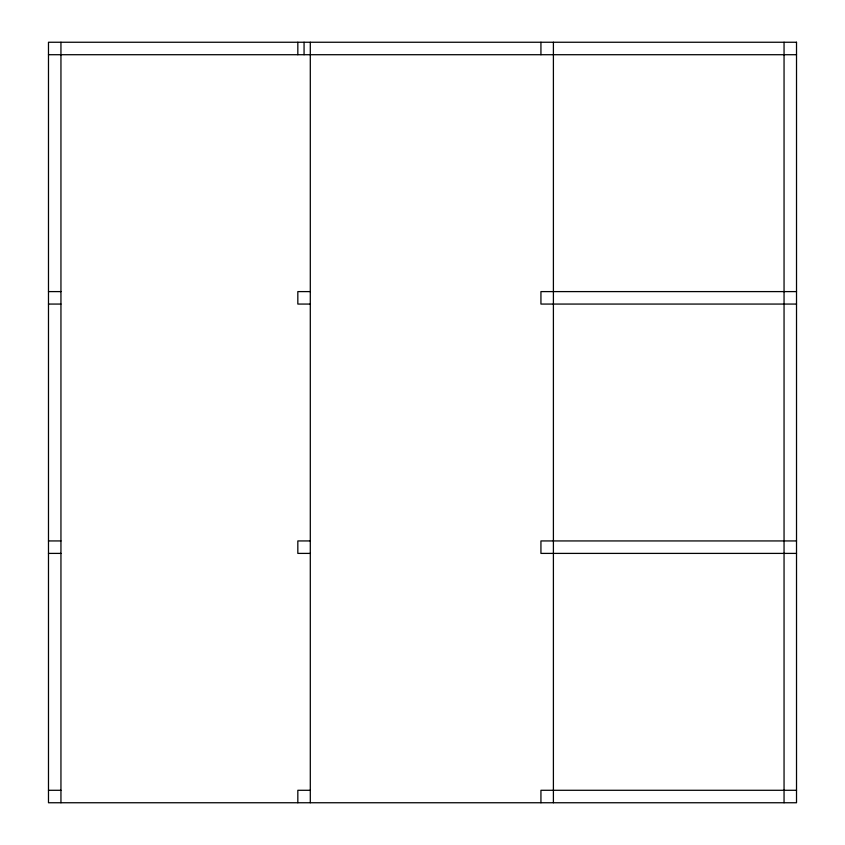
<?xml version="1.0" encoding="UTF-8"?>
<svg xmlns="http://www.w3.org/2000/svg" width="845" height="845" viewBox="0 0 845 845"><rect width="100%" height="100%" fill="white"/><g stroke="black" fill="none" stroke-linecap="round" stroke-linejoin="round"><path stroke-width="1.27" d="M48.482 54.714L796.518 54.714M48.482 291.599L60.946 291.599M310.295 291.599L297.831 291.599L297.831 304.063L310.295 304.063M796.518 291.599L540.937 291.599L540.937 304.063L796.518 304.063M48.482 304.063L60.946 304.063M48.482 540.937L60.946 540.937M310.295 540.937L297.831 540.937L297.831 553.401L310.295 553.401M796.518 540.937L540.937 540.937L540.937 553.401L796.518 553.401M48.482 553.401L60.946 553.401M48.482 790.286L60.946 790.286M310.295 790.286L297.831 790.286L297.831 802.75M796.518 790.286L540.937 790.286L540.937 802.75M784.054 42.25L784.054 802.75M553.401 42.25L553.401 802.75M540.937 42.25L540.937 54.714M310.295 42.25L310.295 802.75M304.063 42.25L304.063 54.714M297.831 42.25L297.831 54.714M60.946 42.25L60.946 802.75M796.518 42.25L48.482 42.25L48.482 802.75L796.518 802.75L796.518 42.25"/></g></svg>
